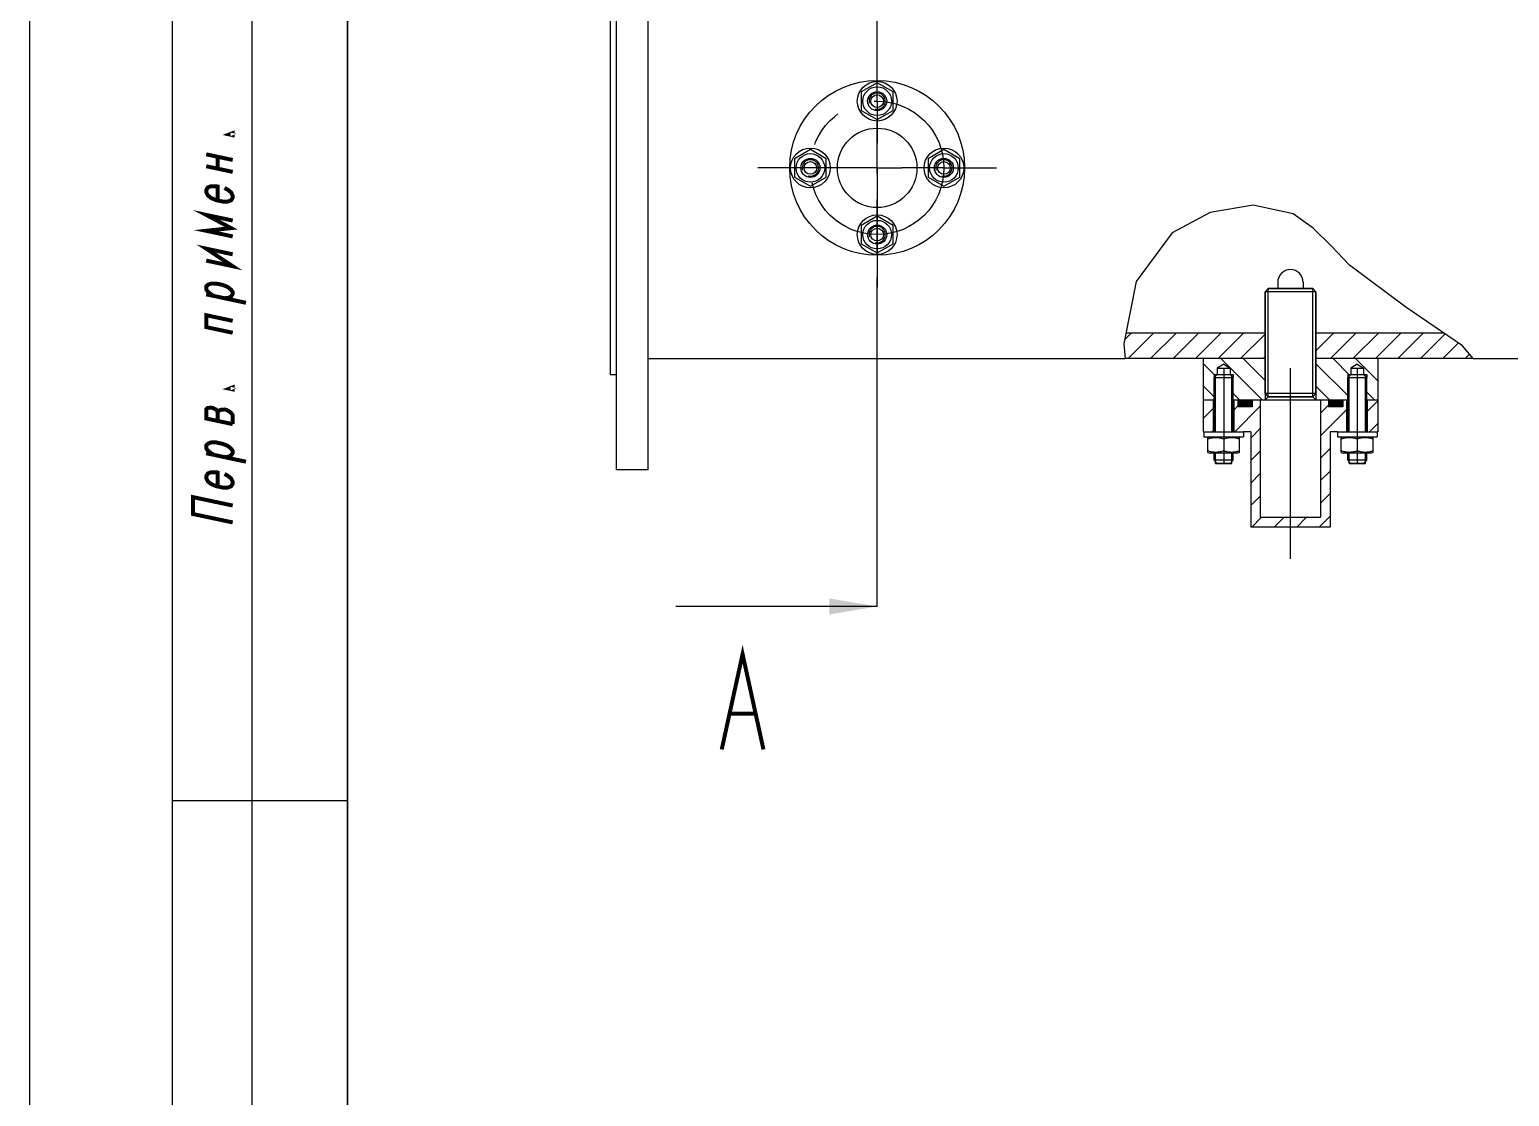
# Model space of a CAD drawing. Header units: millimetres. Extents: x 0 to 594, y 0 to 420.
# Drawn here: x 0 to 93.1, y 213.4 to 280.5 of the extents above; entities that cross this region are included whole.
import ezdxf

# ---------------------------------------------------------------- set-up
doc = ezdxf.new("R2010")
doc.units = ezdxf.units.MM
doc.header["$LTSCALE"] = 32.67
doc.linetypes.add('CENTER', pattern=[0.6, 0.375, -0.075, 0.075, -0.075])
doc.linetypes.add('PHANTOM', pattern=[0.8, 0.45, -0.05, 0.1, -0.05, 0.1, -0.05])
doc.layers.get('0').update_dxf_attribs({"linetype": 'CONTINUOUS'})
for name, color, linetype in [('ALL_AXIS', 7, 'CONTINUOUS'), ('ALL_CHAMFER', 7, 'CONTINUOUS'), ('ALL_ROUND', 7, 'CONTINUOUS'), ('DEFAULT_3', 7, 'PHANTOM')]:
    doc.layers.add(name, color=color, linetype=linetype)
doc.styles.get("Standard").update_dxf_attribs({"font": 'txt', "width": 0.7})
doc.dimstyles.get("Standard").update_dxf_attribs({"dimtxt": 3.5, "dimasz": 3, "dimexe": 0.18, "dimexo": 0.0625, "dimgap": 0.09, "dimtad": 1, "dimdec": 5, "dimdsep": 46, "dimtxsty": 'STANDARD', "dimblk": '_FILLED', "dimblk1": '_FILLED', "dimblk2": '_FILLED', "dimcen": 0.09, "dimadec": 0, "dimazin": 0, "dimtol": 1, "dimtp": 1e-05, "dimtm": 1e-05, "dimtfac": 1, "dimtdec": 5, "dimtofl": 0, "dimtmove": 0, "dimatfit": 3, "dimldrblk": '_FILLED', "dimfxl": 1, "dimtolj": 1, "dimarcsym": 0})

# ---------------------------------------------------------------- blocks, each defined once
blk = doc.blocks.new('_FILLED')
at = {"color": 0, "linetype": 'ByBlock'}
blk.add_solid([(0, 0), (-1, 0.167), (-1, -0.167)], dxfattribs=at)

msp = doc.modelspace()

# ---------------------------------------------------------------- linework, layer by layer
at = {"color": 7, "linetype": 'Continuous'}
for p, q in [((0, 420), (0, 0)), ((20, 415), (20, 5)), ((36.92, 252.8122), (36.92, 314.8122)), ((38.92, 252.8122), (38.92, 314.8122)), ((36.52, 308.8122), (36.52, 258.8122)), ((9, 172), (9, 292)), ((14, 172), (14, 292)), ((20, 172), (20, 292)), ((53.32, 277.1669), (52.32, 276.5896)), ((52.32, 276.5896), (52.32, 275.4349)), ((54.32, 276.5896), (53.32, 277.1669)), ((54.32, 275.4349), (54.32, 276.5896)), ((52.32, 275.4349), (53.32, 274.8575)), ((53.32, 274.8575), (54.32, 275.4349)), ((49.12, 272.9669), (48.12, 272.3896)), ((50.12, 272.3896), (49.12, 272.9669)), ((57.52, 272.9669), (56.52, 272.3896)), ((58.52, 272.3896), (57.52, 272.9669)), ((48.12, 272.3896), (48.12, 271.2349)), ((50.12, 271.2349), (50.12, 272.3896)), ((56.52, 272.3896), (56.52, 271.2349)), ((58.52, 271.2349), (58.52, 272.3896)), ((48.12, 271.2349), (49.12, 270.6575)), ((49.12, 270.6575), (50.12, 271.2349)), ((56.52, 271.2349), (57.52, 270.6575)), ((57.52, 270.6575), (58.52, 271.2349)), ((76.9836, 269.4624), (74.2723, 269.0081)), ((79.4876, 268.9129), (76.9836, 269.4624)), ((53.32, 268.7669), (52.32, 268.1896)), ((52.32, 268.1896), (52.32, 267.0349)), ((54.32, 268.1896), (53.32, 268.7669)), ((54.32, 267.0349), (54.32, 268.1896)), ((74.2723, 269.0081), (71.8687, 267.7277)), ((80.758, 268.0274), (79.4876, 268.9129)), ((71.8687, 267.7277), (69.6235, 264.6672)), ((81.8947, 266.8876), (80.758, 268.0274)), ((52.32, 267.0349), (53.32, 266.4575)), ((53.32, 266.4575), (54.32, 267.0349)), ((83.0431, 265.696), (81.8947, 266.8876)), ((86.5765, 263.0532), (83.0431, 265.696)), ((69.6235, 264.6672), (68.8423, 260.7481)), ((77.92, 264.2122), (80.72, 264.2122)), ((90.1447, 260.6218), (86.5765, 263.0532)), ((68.8423, 260.7481), (68.9131, 259.8122)), ((77.72, 261.4122), (68.9747, 261.4122)), ((77.72, 261.4122), (77.72, 257.6122)), ((80.92, 261.4122), (80.92, 257.6122)), ((88.9846, 261.4122), (80.92, 261.4122)), ((77.72, 259.8122), (68.9131, 259.8122)), ((73.82, 259.8122), (73.82, 255.2122)), ((90.8207, 259.8122), (80.92, 259.8122)), ((84.82, 259.8122), (84.82, 255.2122)), ((90.8207, 259.8122), (90.1447, 260.6218)), ((36.52, 258.8122), (36.92, 258.8122)), ((74.72, 258.8122), (74.52, 258.6122)), ((74.52, 258.8122), (75.72, 258.8122)), ((75.12, 259.4526), (74.72, 259.2122)), ((74.72, 259.2122), (74.72, 258.8122)), ((74.72, 259.2122), (75.52, 259.2122)), ((75.12, 259.4526), (75.52, 259.2122)), ((75.52, 259.2122), (75.52, 258.8122)), ((75.52, 258.8122), (75.72, 258.6122)), ((83.12, 258.8122), (82.92, 258.6122)), ((82.92, 258.8122), (84.12, 258.8122)), ((83.52, 259.4526), (83.12, 259.2122)), ((83.12, 259.2122), (83.12, 258.8122)), ((83.12, 259.2122), (83.92, 259.2122)), ((83.52, 259.4526), (83.92, 259.2122)), ((83.92, 259.2122), (83.92, 258.8122)), ((83.92, 258.8122), (84.12, 258.6122)), ((74.52, 257.2122), (74.52, 258.6122)), ((75.72, 257.2122), (75.72, 258.6122)), ((82.92, 257.2122), (82.92, 258.6122)), ((84.12, 257.2122), (84.12, 258.6122)), ((73.82, 257.2122), (74.52, 257.2122)), ((74.47, 255.2122), (74.47, 257.2122)), ((75.72, 257.2122), (82.92, 257.2122)), ((75.77, 255.2122), (75.77, 257.2122)), ((76.02, 257.2122), (76.02, 256.7722)), ((76.92, 257.2122), (76.92, 256.7722)), ((77.42, 257.2122), (77.42, 249.8122)), ((77.72, 257.6122), (77.92, 257.4122)), ((77.92, 257.4122), (77.72, 257.2122)), ((77.92, 257.4122), (80.72, 257.4122)), ((80.92, 257.6122), (80.72, 257.4122)), ((80.72, 257.4122), (80.92, 257.2122)), ((81.22, 257.2122), (81.22, 249.8122)), ((81.72, 257.2122), (81.72, 256.7722)), ((82.62, 257.2122), (82.62, 256.7722)), ((82.87, 255.2122), (82.87, 257.2122)), ((84.12, 257.2122), (84.82, 257.2122)), ((84.17, 255.2122), (84.17, 257.2122)), ((76.92, 256.7722), (76.02, 256.7722)), ((82.62, 256.7722), (81.72, 256.7722)), ((73.87, 255.2122), (73.82, 255.2122)), ((76.82, 255.2122), (76.37, 255.2122)), ((76.82, 255.2122), (76.82, 249.2122)), ((81.82, 255.2122), (81.82, 249.2122)), ((82.27, 255.2122), (81.82, 255.2122)), ((84.82, 255.2122), (84.77, 255.2122)), ((74.22, 254.8922), (74.12, 254.8345)), ((74.12, 253.91), (74.12, 254.8345)), ((75.12, 254.7452), (75.12, 253.9993)), ((76.02, 254.8922), (76.12, 254.8345)), ((76.12, 253.91), (76.12, 254.8345)), ((82.62, 254.8922), (82.52, 254.8345)), ((82.52, 253.91), (82.52, 254.8345)), ((83.52, 254.7452), (83.52, 253.9993)), ((84.42, 254.8922), (84.52, 254.8345)), ((84.52, 253.91), (84.52, 254.8345)), ((74.12, 253.91), (74.22, 253.8522)), ((76.02, 253.8522), (74.22, 253.8522)), ((76.12, 253.91), (76.02, 253.8522)), ((82.52, 253.91), (82.62, 253.8522)), ((84.42, 253.8522), (82.62, 253.8522)), ((84.52, 253.91), (84.42, 253.8522)), ((38.92, 252.8122), (36.92, 252.8122)), ((74.6066, 253.2122), (75.6334, 253.2122)), ((83.0066, 253.2122), (84.0334, 253.2122)), ((81.22, 249.8122), (77.42, 249.8122)), ((81.82, 249.2122), (76.82, 249.2122)), ((9, 232), (20, 232))]:
    msp.add_line(p, q, dxfattribs=at)
at = {"color": 2, "linetype": 'Continuous'}
for p, q in [((77.92, 257.4122), (77.92, 264.2122)), ((80.72, 257.4122), (80.72, 264.2122)), ((68.8952, 261.0133), (69.2941, 261.4122)), ((69.1083, 259.8122), (70.7083, 261.4122)), ((70.5225, 259.8122), (72.1225, 261.4122)), ((71.9367, 259.8122), (73.5367, 261.4122)), ((73.3509, 259.8122), (74.9509, 261.4122)), ((74.7651, 259.8122), (76.3651, 261.4122)), ((76.1794, 259.8122), (77.72, 261.3529)), ((80.92, 260.3102), (82.022, 261.4122)), ((81.8362, 259.8122), (83.4362, 261.4122)), ((83.2504, 259.8122), (84.8504, 261.4122)), ((84.6646, 259.8122), (86.2646, 261.4122)), ((86.0789, 259.8122), (87.6789, 261.4122)), ((87.4931, 259.8122), (89.0491, 261.3683)), ((88.9073, 259.8122), (89.8902, 260.7952)), ((77.5341, 257.2122), (74.9341, 259.8122)), ((77.72, 258.4406), (76.3483, 259.8122)), ((77.5936, 259.8122), (77.72, 259.9386)), ((83.0626, 258.7548), (82.0051, 259.8122)), ((84.82, 258.4116), (83.4194, 259.8122)), ((90.3215, 259.8122), (90.5935, 260.0843)), ((74.6199, 258.7122), (73.82, 259.5121)), ((74.52, 258.8122), (74.52, 258.6122)), ((74.6066, 255.2122), (74.6066, 258.8122)), ((75.6334, 255.2122), (75.6334, 258.8122)), ((75.72, 258.8122), (75.72, 258.6122)), ((82.92, 257.4832), (80.92, 259.4832)), ((82.92, 258.8122), (82.92, 258.6122)), ((83.0066, 255.2122), (83.0066, 258.8122)), ((84.0334, 255.2122), (84.0334, 258.8122)), ((84.12, 258.8122), (84.12, 258.6122)), ((74.52, 257.3979), (73.82, 258.0979)), ((81.7767, 257.2122), (80.92, 258.069)), ((76.1199, 257.2122), (75.72, 257.6121)), ((76.02, 257.208), (76.0242, 257.2122)), ((76.02, 257.1938), (76.0384, 257.2122)), ((76.02, 257.1797), (76.0525, 257.2122)), ((76.02, 257.1656), (76.0667, 257.2122)), ((76.02, 257.1514), (76.0808, 257.2122)), ((76.02, 257.1373), (76.0949, 257.2122)), ((76.02, 257.1231), (76.1091, 257.2122)), ((76.02, 257.109), (76.1232, 257.2122)), ((76.02, 257.0948), (76.1374, 257.2122)), ((76.02, 257.0807), (76.1515, 257.2122)), ((76.02, 257.0666), (76.1657, 257.2122)), ((76.02, 257.0524), (76.1798, 257.2122)), ((76.02, 257.0383), (76.1939, 257.2122)), ((76.02, 257.0241), (76.2081, 257.2122)), ((76.02, 257.01), (76.2222, 257.2122)), ((76.02, 256.9959), (76.2364, 257.2122)), ((76.02, 256.9817), (76.2505, 257.2122)), ((76.02, 256.9676), (76.2646, 257.2122)), ((76.02, 256.9534), (76.2788, 257.2122)), ((76.02, 256.9393), (76.2929, 257.2122)), ((76.02, 256.9251), (76.3071, 257.2122)), ((76.02, 256.911), (76.3212, 257.2122)), ((76.02, 256.8969), (76.3354, 257.2122)), ((76.02, 256.8827), (76.3495, 257.2122)), ((76.02, 256.8686), (76.3636, 257.2122)), ((76.02, 256.8544), (76.3778, 257.2122)), ((76.02, 256.8403), (76.3919, 257.2122)), ((76.02, 256.8261), (76.4061, 257.2122)), ((76.02, 256.812), (76.4202, 257.2122)), ((76.02, 256.7979), (76.4344, 257.2122)), ((76.02, 256.7837), (76.4485, 257.2122)), ((76.4485, 256.7722), (76.02, 257.2008)), ((76.4344, 256.7722), (76.02, 257.1866)), ((76.4202, 256.7722), (76.02, 257.1725)), ((76.4061, 256.7722), (76.02, 257.1583)), ((76.3919, 256.7722), (76.02, 257.1442)), ((76.3778, 256.7722), (76.02, 257.1301)), ((76.3636, 256.7722), (76.02, 257.1159)), ((76.3495, 256.7722), (76.02, 257.1018)), ((76.3354, 256.7722), (76.02, 257.0876)), ((76.3212, 256.7722), (76.02, 257.0735)), ((76.3071, 256.7722), (76.02, 257.0593)), ((76.2929, 256.7722), (76.02, 257.0452)), ((76.2788, 256.7722), (76.02, 257.0311)), ((76.2646, 256.7722), (76.02, 257.0169)), ((76.2505, 256.7722), (76.02, 257.0028)), ((76.2364, 256.7722), (76.02, 256.9886)), ((76.2222, 256.7722), (76.02, 256.9745)), ((76.2081, 256.7722), (76.02, 256.9603)), ((76.1939, 256.7722), (76.02, 256.9462)), ((76.4626, 256.7722), (76.0226, 257.2122)), ((76.0226, 256.7722), (76.4626, 257.2122)), ((76.4768, 256.7722), (76.0368, 257.2122)), ((76.0368, 256.7722), (76.4768, 257.2122)), ((76.4909, 256.7722), (76.0509, 257.2122)), ((76.0509, 256.7722), (76.4909, 257.2122)), ((76.5051, 256.7722), (76.0651, 257.2122)), ((76.0651, 256.7722), (76.5051, 257.2122)), ((76.5192, 256.7722), (76.0792, 257.2122)), ((76.0792, 256.7722), (76.5192, 257.2122)), ((76.5333, 256.7722), (76.0933, 257.2122)), ((76.0933, 256.7722), (76.5333, 257.2122)), ((76.5475, 256.7722), (76.1075, 257.2122)), ((76.1075, 256.7722), (76.5475, 257.2122)), ((76.5616, 256.7722), (76.1216, 257.2122)), ((76.1216, 256.7722), (76.5616, 257.2122)), ((76.5758, 256.7722), (76.1358, 257.2122)), ((76.1358, 256.7722), (76.5758, 257.2122)), ((76.5899, 256.7722), (76.1499, 257.2122)), ((76.1499, 256.7722), (76.5899, 257.2122)), ((76.6041, 256.7722), (76.1641, 257.2122)), ((76.1641, 256.7722), (76.6041, 257.2122)), ((76.6182, 256.7722), (76.1782, 257.2122)), ((76.1782, 256.7722), (76.6182, 257.2122)), ((76.6323, 256.7722), (76.1923, 257.2122)), ((76.1923, 256.7722), (76.6323, 257.2122)), ((76.6465, 256.7722), (76.2065, 257.2122)), ((76.2065, 256.7722), (76.6465, 257.2122)), ((76.6606, 256.7722), (76.2206, 257.2122)), ((76.2206, 256.7722), (76.6606, 257.2122)), ((76.6748, 256.7722), (76.2348, 257.2122)), ((76.2348, 256.7722), (76.6748, 257.2122)), ((76.6889, 256.7722), (76.2489, 257.2122)), ((76.2489, 256.7722), (76.6889, 257.2122)), ((76.7031, 256.7722), (76.2631, 257.2122)), ((76.2631, 256.7722), (76.7031, 257.2122)), ((76.7172, 256.7722), (76.2772, 257.2122)), ((76.2772, 256.7722), (76.7172, 257.2122)), ((76.7313, 256.7722), (76.2913, 257.2122)), ((76.2913, 256.7722), (76.7313, 257.2122)), ((76.7455, 256.7722), (76.3055, 257.2122)), ((76.3055, 256.7722), (76.7455, 257.2122)), ((76.7596, 256.7722), (76.3196, 257.2122)), ((76.3196, 256.7722), (76.7596, 257.2122)), ((76.7738, 256.7722), (76.3338, 257.2122)), ((76.3338, 256.7722), (76.7738, 257.2122)), ((76.7879, 256.7722), (76.3479, 257.2122)), ((76.3479, 256.7722), (76.7879, 257.2122)), ((76.802, 256.7722), (76.362, 257.2122)), ((76.362, 256.7722), (76.802, 257.2122)), ((76.8162, 256.7722), (76.3762, 257.2122)), ((76.3762, 256.7722), (76.8162, 257.2122)), ((76.8303, 256.7722), (76.3903, 257.2122)), ((76.3903, 256.7722), (76.8303, 257.2122)), ((76.8445, 256.7722), (76.4045, 257.2122)), ((76.4045, 256.7722), (76.8445, 257.2122)), ((76.8586, 256.7722), (76.4186, 257.2122)), ((76.4186, 256.7722), (76.8586, 257.2122)), ((76.8728, 256.7722), (76.4328, 257.2122)), ((76.4328, 256.7722), (76.8728, 257.2122)), ((76.8869, 256.7722), (76.4469, 257.2122)), ((76.4469, 256.7722), (76.8869, 257.2122)), ((76.901, 256.7722), (76.461, 257.2122)), ((76.461, 256.7722), (76.901, 257.2122)), ((76.9152, 256.7722), (76.4752, 257.2122)), ((76.4752, 256.7722), (76.9152, 257.2122)), ((76.92, 256.7816), (76.4893, 257.2122)), ((76.4893, 256.7722), (76.92, 257.2029)), ((76.92, 256.7957), (76.5035, 257.2122)), ((76.5035, 256.7722), (76.92, 257.1887)), ((76.92, 256.8099), (76.5176, 257.2122)), ((76.5176, 256.7722), (76.92, 257.1746)), ((76.92, 256.824), (76.5318, 257.2122)), ((76.5318, 256.7722), (76.92, 257.1605)), ((76.92, 256.8382), (76.5459, 257.2122)), ((76.5459, 256.7722), (76.92, 257.1463)), ((76.92, 256.8523), (76.56, 257.2122)), ((76.56, 256.7722), (76.92, 257.1322)), ((76.92, 256.8664), (76.5742, 257.2122)), ((76.5742, 256.7722), (76.92, 257.118)), ((76.92, 256.8806), (76.5883, 257.2122)), ((76.5883, 256.7722), (76.92, 257.1039)), ((76.92, 256.8947), (76.6025, 257.2122)), ((76.6025, 256.7722), (76.92, 257.0898)), ((76.92, 256.9089), (76.6166, 257.2122)), ((76.6166, 256.7722), (76.92, 257.0756)), ((76.92, 256.923), (76.6307, 257.2122)), ((76.6307, 256.7722), (76.92, 257.0615)), ((76.92, 256.9372), (76.6449, 257.2122)), ((76.6449, 256.7722), (76.92, 257.0473)), ((76.92, 256.9513), (76.659, 257.2122)), ((76.659, 256.7722), (76.92, 257.0332)), ((76.92, 256.9654), (76.6732, 257.2122)), ((76.6732, 256.7722), (76.92, 257.019)), ((76.92, 256.9796), (76.6873, 257.2122)), ((76.6873, 256.7722), (76.92, 257.0049)), ((76.92, 256.9937), (76.7015, 257.2122)), ((76.7015, 256.7722), (76.92, 256.9908)), ((76.92, 257.0079), (76.7156, 257.2122)), ((76.7156, 256.7722), (76.92, 256.9766)), ((76.92, 257.022), (76.7297, 257.2122)), ((76.7297, 256.7722), (76.92, 256.9625)), ((76.92, 257.0362), (76.7439, 257.2122)), ((76.7439, 256.7722), (76.92, 256.9483)), ((76.92, 257.0503), (76.758, 257.2122)), ((76.92, 257.0644), (76.7722, 257.2122)), ((76.92, 257.0786), (76.7863, 257.2122)), ((76.92, 257.0927), (76.8005, 257.2122)), ((76.92, 257.1069), (76.8146, 257.2122)), ((76.92, 257.121), (76.8287, 257.2122)), ((76.92, 257.1351), (76.8429, 257.2122)), ((76.92, 257.1493), (76.857, 257.2122)), ((76.92, 257.1634), (76.8712, 257.2122)), ((76.92, 257.1776), (76.8853, 257.2122)), ((76.92, 257.1917), (76.8994, 257.2122)), ((76.92, 257.2059), (76.9136, 257.2122)), ((77.72, 257.6122), (77.72, 257.2122)), ((80.92, 257.6122), (80.92, 257.2122)), ((81.72, 257.2087), (81.7235, 257.2122)), ((81.72, 257.1946), (81.7377, 257.2122)), ((81.72, 257.1804), (81.7518, 257.2122)), ((81.72, 257.1663), (81.7659, 257.2122)), ((81.72, 257.1521), (81.7801, 257.2122)), ((81.72, 257.138), (81.7942, 257.2122)), ((81.72, 257.1239), (81.8084, 257.2122)), ((81.72, 257.1097), (81.8225, 257.2122)), ((81.72, 257.0956), (81.8366, 257.2122)), ((81.72, 257.0814), (81.8508, 257.2122)), ((81.72, 257.0673), (81.8649, 257.2122)), ((81.72, 257.0531), (81.8791, 257.2122)), ((81.72, 257.039), (81.8932, 257.2122)), ((81.72, 257.0249), (81.9074, 257.2122)), ((81.72, 257.0107), (81.9215, 257.2122)), ((81.72, 256.9966), (81.9356, 257.2122)), ((81.72, 256.9824), (81.9498, 257.2122)), ((81.72, 256.9683), (81.9639, 257.2122)), ((81.72, 256.9541), (81.9781, 257.2122)), ((81.72, 256.94), (81.9922, 257.2122)), ((81.72, 256.9259), (82.0064, 257.2122)), ((81.72, 256.9117), (82.0205, 257.2122)), ((81.72, 256.8976), (82.0346, 257.2122)), ((81.72, 256.8834), (82.0488, 257.2122)), ((81.72, 256.8693), (82.0629, 257.2122)), ((81.72, 256.8552), (82.0771, 257.2122)), ((81.72, 256.841), (82.0912, 257.2122)), ((81.72, 256.8269), (82.1053, 257.2122)), ((81.72, 256.8127), (82.1195, 257.2122)), ((81.72, 256.7986), (82.1336, 257.2122)), ((81.72, 256.7844), (82.1478, 257.2122)), ((82.1478, 256.7722), (81.72, 257.2)), ((82.1336, 256.7722), (81.72, 257.1859)), ((82.1195, 256.7722), (81.72, 257.1718)), ((82.1053, 256.7722), (81.72, 257.1576)), ((82.0912, 256.7722), (81.72, 257.1435)), ((82.0771, 256.7722), (81.72, 257.1293)), ((82.0629, 256.7722), (81.72, 257.1152)), ((82.0488, 256.7722), (81.72, 257.101)), ((82.0346, 256.7722), (81.72, 257.0869)), ((82.0205, 256.7722), (81.72, 257.0728)), ((82.0064, 256.7722), (81.72, 257.0586)), ((81.9922, 256.7722), (81.72, 257.0445)), ((81.9781, 256.7722), (81.72, 257.0303)), ((81.9639, 256.7722), (81.72, 257.0162)), ((81.9498, 256.7722), (81.72, 257.0021)), ((81.9356, 256.7722), (81.72, 256.9879)), ((81.9215, 256.7722), (81.72, 256.9738)), ((81.9074, 256.7722), (81.72, 256.9596)), ((81.8932, 256.7722), (81.72, 256.9455)), ((82.1619, 256.7722), (81.7219, 257.2122)), ((81.7219, 256.7722), (82.1619, 257.2122)), ((82.1761, 256.7722), (81.7361, 257.2122)), ((81.7361, 256.7722), (82.1761, 257.2122)), ((82.1902, 256.7722), (81.7502, 257.2122)), ((81.7502, 256.7722), (82.1902, 257.2122)), ((82.2043, 256.7722), (81.7643, 257.2122)), ((81.7643, 256.7722), (82.2043, 257.2122)), ((82.2185, 256.7722), (81.7785, 257.2122)), ((81.7785, 256.7722), (82.2185, 257.2122)), ((82.2326, 256.7722), (81.7926, 257.2122)), ((81.7926, 256.7722), (82.2326, 257.2122)), ((82.2468, 256.7722), (81.8068, 257.2122)), ((81.8068, 256.7722), (82.2468, 257.2122)), ((82.2609, 256.7722), (81.8209, 257.2122)), ((81.8209, 256.7722), (82.2609, 257.2122)), ((82.2751, 256.7722), (81.8351, 257.2122)), ((81.8351, 256.7722), (82.2751, 257.2122)), ((82.2892, 256.7722), (81.8492, 257.2122)), ((81.8492, 256.7722), (82.2892, 257.2122)), ((82.3033, 256.7722), (81.8633, 257.2122)), ((81.8633, 256.7722), (82.3033, 257.2122)), ((82.3175, 256.7722), (81.8775, 257.2122)), ((81.8775, 256.7722), (82.3175, 257.2122)), ((82.3316, 256.7722), (81.8916, 257.2122)), ((81.8916, 256.7722), (82.3316, 257.2122)), ((82.3458, 256.7722), (81.9058, 257.2122)), ((81.9058, 256.7722), (82.3458, 257.2122)), ((82.3599, 256.7722), (81.9199, 257.2122)), ((81.9199, 256.7722), (82.3599, 257.2122)), ((82.374, 256.7722), (81.934, 257.2122)), ((81.934, 256.7722), (82.374, 257.2122)), ((82.3882, 256.7722), (81.9482, 257.2122)), ((81.9482, 256.7722), (82.3882, 257.2122)), ((82.4023, 256.7722), (81.9623, 257.2122)), ((81.9623, 256.7722), (82.4023, 257.2122)), ((82.4165, 256.7722), (81.9765, 257.2122)), ((81.9765, 256.7722), (82.4165, 257.2122)), ((82.4306, 256.7722), (81.9906, 257.2122)), ((81.9906, 256.7722), (82.4306, 257.2122)), ((82.4448, 256.7722), (82.0048, 257.2122)), ((82.0048, 256.7722), (82.4448, 257.2122)), ((82.4589, 256.7722), (82.0189, 257.2122)), ((82.0189, 256.7722), (82.4589, 257.2122)), ((82.473, 256.7722), (82.033, 257.2122)), ((82.033, 256.7722), (82.473, 257.2122)), ((82.4872, 256.7722), (82.0472, 257.2122)), ((82.0472, 256.7722), (82.4872, 257.2122)), ((82.5013, 256.7722), (82.0613, 257.2122)), ((82.0613, 256.7722), (82.5013, 257.2122)), ((82.5155, 256.7722), (82.0755, 257.2122)), ((82.0755, 256.7722), (82.5155, 257.2122)), ((82.5296, 256.7722), (82.0896, 257.2122)), ((82.0896, 256.7722), (82.5296, 257.2122)), ((82.5438, 256.7722), (82.1038, 257.2122)), ((82.1038, 256.7722), (82.5438, 257.2122)), ((82.5579, 256.7722), (82.1179, 257.2122)), ((82.1179, 256.7722), (82.5579, 257.2122)), ((82.572, 256.7722), (82.132, 257.2122)), ((82.132, 256.7722), (82.572, 257.2122)), ((82.5862, 256.7722), (82.1462, 257.2122)), ((82.1462, 256.7722), (82.5862, 257.2122)), ((82.6003, 256.7722), (82.1603, 257.2122)), ((82.1603, 256.7722), (82.6003, 257.2122)), ((82.6145, 256.7722), (82.1745, 257.2122)), ((82.1745, 256.7722), (82.6145, 257.2122)), ((82.62, 256.7809), (82.1886, 257.2122)), ((82.1886, 256.7722), (82.62, 257.2036)), ((82.62, 256.795), (82.2028, 257.2122)), ((82.2028, 256.7722), (82.62, 257.1895)), ((82.62, 256.8092), (82.2169, 257.2122)), ((82.2169, 256.7722), (82.62, 257.1753)), ((82.62, 256.8233), (82.231, 257.2122)), ((82.231, 256.7722), (82.62, 257.1612)), ((82.62, 256.8374), (82.2452, 257.2122)), ((82.2452, 256.7722), (82.62, 257.147)), ((82.62, 256.8516), (82.2593, 257.2122)), ((82.2593, 256.7722), (82.62, 257.1329)), ((82.62, 256.8657), (82.2735, 257.2122)), ((82.2735, 256.7722), (82.62, 257.1188)), ((82.62, 256.8799), (82.2876, 257.2122)), ((82.2876, 256.7722), (82.62, 257.1046)), ((82.62, 256.894), (82.3017, 257.2122)), ((82.3017, 256.7722), (82.62, 257.0905)), ((82.62, 256.9082), (82.3159, 257.2122)), ((82.3159, 256.7722), (82.62, 257.0763)), ((82.62, 256.9223), (82.33, 257.2122)), ((82.33, 256.7722), (82.62, 257.0622)), ((82.62, 256.9364), (82.3442, 257.2122)), ((82.3442, 256.7722), (82.62, 257.048)), ((82.62, 256.9506), (82.3583, 257.2122)), ((82.3583, 256.7722), (82.62, 257.0339)), ((82.62, 256.9647), (82.3725, 257.2122)), ((82.3725, 256.7722), (82.62, 257.0198)), ((82.62, 256.9789), (82.3866, 257.2122)), ((82.3866, 256.7722), (82.62, 257.0056)), ((82.62, 256.993), (82.4007, 257.2122)), ((82.4007, 256.7722), (82.62, 256.9915)), ((82.62, 257.0072), (82.4149, 257.2122)), ((82.4149, 256.7722), (82.62, 256.9773)), ((82.62, 257.0213), (82.429, 257.2122)), ((82.429, 256.7722), (82.62, 256.9632)), ((82.62, 257.0354), (82.4432, 257.2122)), ((82.4432, 256.7722), (82.62, 256.9491)), ((82.62, 257.0496), (82.4573, 257.2122)), ((82.62, 257.0637), (82.4715, 257.2122)), ((82.62, 257.0779), (82.4856, 257.2122)), ((82.62, 257.092), (82.4997, 257.2122)), ((82.62, 257.1061), (82.5139, 257.2122)), ((82.62, 257.1203), (82.528, 257.2122)), ((82.62, 257.1344), (82.5422, 257.2122)), ((82.62, 257.1486), (82.5563, 257.2122)), ((82.62, 257.1627), (82.5704, 257.2122)), ((82.62, 257.1769), (82.5846, 257.2122)), ((82.62, 257.191), (82.5987, 257.2122)), ((82.62, 257.2051), (82.6129, 257.2122)), ((84.6051, 257.2122), (84.12, 257.6974)), ((84.17, 256.496), (84.82, 257.146)), ((73.82, 256.0455), (74.47, 256.6955)), ((75.77, 256.5813), (76.02, 256.8313)), ((75.8152, 255.2122), (77.42, 256.8171)), ((76.1798, 256.7722), (76.02, 256.9321)), ((76.1657, 256.7722), (76.02, 256.9179)), ((76.1515, 256.7722), (76.02, 256.9038)), ((76.1374, 256.7722), (76.02, 256.8896)), ((76.1232, 256.7722), (76.02, 256.8755)), ((76.1091, 256.7722), (76.02, 256.8614)), ((76.0949, 256.7722), (76.02, 256.8472)), ((76.0808, 256.7722), (76.02, 256.8331)), ((76.0667, 256.7722), (76.02, 256.8189)), ((76.0525, 256.7722), (76.02, 256.8048)), ((76.0384, 256.7722), (76.02, 256.7906)), ((76.0242, 256.7722), (76.02, 256.7765)), ((76.758, 256.7722), (76.92, 256.9342)), ((76.7722, 256.7722), (76.92, 256.92)), ((76.7863, 256.7722), (76.92, 256.9059)), ((76.8005, 256.7722), (76.92, 256.8918)), ((76.8146, 256.7722), (76.92, 256.8776)), ((76.8287, 256.7722), (76.92, 256.8635)), ((76.8429, 256.7722), (76.92, 256.8493)), ((76.857, 256.7722), (76.92, 256.8352)), ((76.8712, 256.7722), (76.92, 256.8211)), ((76.8853, 256.7722), (76.92, 256.8069)), ((76.8994, 256.7722), (76.92, 256.7928)), ((76.9136, 256.7722), (76.92, 256.7786)), ((81.22, 256.3744), (81.72, 256.8744)), ((81.22, 254.9602), (82.87, 256.6102)), ((81.8791, 256.7722), (81.72, 256.9313)), ((81.8649, 256.7722), (81.72, 256.9172)), ((81.8508, 256.7722), (81.72, 256.9031)), ((81.8366, 256.7722), (81.72, 256.8889)), ((81.8225, 256.7722), (81.72, 256.8748)), ((81.8084, 256.7722), (81.72, 256.8606)), ((81.7942, 256.7722), (81.72, 256.8465)), ((81.7801, 256.7722), (81.72, 256.8323)), ((81.7659, 256.7722), (81.72, 256.8182)), ((81.7518, 256.7722), (81.72, 256.8041)), ((81.7377, 256.7722), (81.72, 256.7899)), ((81.7235, 256.7722), (81.72, 256.7758)), ((82.4573, 256.7722), (82.62, 256.9349)), ((82.4715, 256.7722), (82.62, 256.9208)), ((82.4856, 256.7722), (82.62, 256.9066)), ((82.4997, 256.7722), (82.62, 256.8925)), ((82.5139, 256.7722), (82.62, 256.8783)), ((82.528, 256.7722), (82.62, 256.8642)), ((82.5422, 256.7722), (82.62, 256.8501)), ((82.5563, 256.7722), (82.62, 256.8359)), ((82.5704, 256.7722), (82.62, 256.8218)), ((82.5846, 256.7722), (82.62, 256.8076)), ((82.5987, 256.7722), (82.62, 256.7935)), ((82.6129, 256.7722), (82.62, 256.7793)), ((74.4009, 255.2122), (74.47, 255.2813)), ((76.82, 254.8028), (77.42, 255.4028)), ((84.3004, 255.2122), (84.82, 255.7318)), ((74.6066, 253.2122), (74.6066, 253.8522)), ((75.6334, 253.2122), (75.6334, 253.8522)), ((76.82, 253.3886), (77.42, 253.9886)), ((81.22, 253.546), (81.82, 254.146)), ((83.0066, 253.2122), (83.0066, 253.8522)), ((84.0334, 253.2122), (84.0334, 253.8522)), ((76.82, 251.9744), (77.42, 252.5744)), ((81.22, 252.1318), (81.82, 252.7318)), ((76.82, 250.5602), (77.42, 251.1602)), ((81.22, 250.7176), (81.82, 251.3176)), ((76.8862, 249.2122), (77.4862, 249.8122)), ((78.3004, 249.2122), (78.9004, 249.8122)), ((79.7147, 249.2122), (80.3147, 249.8122)), ((81.1289, 249.2122), (81.82, 249.9034))]:
    msp.add_line(p, q, dxfattribs=at)
at = {"color": 5, "linetype": 'Continuous'}
msp.add_line((46.6544, 244.2122), (40.6544, 244.2122), dxfattribs=at)
at = {"color": 2, "linetype": 'Continuous', "const_width": 0.25}
for points in [[(12.7779, 274), (12.7779, 273.875), (12.5696, 273.9193), (12.7779, 274)], [(11.1113, 272.6667), (12.7779, 272.3125)], [(11.1113, 271.9168), (12.7779, 271.5625)], [(11.8404, 271.7618), (11.8404, 272.5118)], [(12.2571, 270.5482), (12.4654, 270.4414), (12.6738, 270.2721), (12.7779, 270.0625), (12.7779, 269.9375), (12.6738, 269.7722), (12.4654, 269.6914), (12.1529, 269.6953), (11.7363, 269.7839), (11.4238, 269.9128), (11.2154, 270.0821), (11.1113, 270.2918), (11.1113, 270.4168), (11.2154, 270.5821), (11.4238, 270.6628), (11.7363, 270.6589), (11.8404, 270.6368), (11.8404, 269.7618)], [(12.7779, 267.5), (11.1113, 267.8543), (12.6738, 268.0221), (11.1113, 268.8543), (12.7779, 268.5)], [(11.1113, 265.9792), (12.7779, 265.625), (11.1113, 266.7292), (12.7779, 266.375)], [(11.6321, 263.7435), (11.4238, 263.8503), (11.2154, 264.0196), (11.1113, 264.1668), (11.1113, 264.3543), (11.2154, 264.4571), (11.4238, 264.5378), (11.7363, 264.5339), (12.1529, 264.4453), (12.4654, 264.3164), (12.6738, 264.1471), (12.7779, 264), (12.7779, 263.875), (12.6738, 263.7097), (12.4654, 263.6289), (12.2571, 263.6107)], [(11.1113, 263.8543), (13.6113, 263.3229)], [(12.7779, 261.4375), (11.1113, 261.7918), (11.1113, 262.5418), (12.7779, 262.1875)], [(12.7779, 258), (12.7779, 257.875), (12.5696, 257.9193), (12.7779, 258)], [(12.7779, 255.6875), (11.1113, 256.0418), (11.1113, 256.6043), (11.2154, 256.7071), (11.4238, 256.7253), (11.5279, 256.7032), (11.7363, 256.5964), (11.8404, 256.4493), (11.8404, 255.8868)], [(12.7779, 255.6875), (12.7779, 256.25), (12.6738, 256.3972), (12.5696, 256.4818), (12.3613, 256.5886), (12.2571, 256.6107), (12.0488, 256.5925), (11.9446, 256.5521), (11.8404, 256.4493)], [(11.6321, 253.7435), (11.4238, 253.8503), (11.2154, 254.0196), (11.1113, 254.1668), (11.1113, 254.3543), (11.2154, 254.4571), (11.4238, 254.5378), (11.7363, 254.5339), (12.1529, 254.4454), (12.4654, 254.3164), (12.6738, 254.1471), (12.7779, 254), (12.7779, 253.875), (12.6738, 253.7096), (12.4654, 253.6289), (12.2571, 253.6107)], [(11.1113, 253.8543), (13.6113, 253.3229)], [(12.2571, 252.5482), (12.4654, 252.4414), (12.6738, 252.2721), (12.7779, 252.0625), (12.7779, 251.9375), (12.6738, 251.7721), (12.4654, 251.6914), (12.1529, 251.6953), (11.7363, 251.7839), (11.4238, 251.9128), (11.2154, 252.0821), (11.1113, 252.2918), (11.1113, 252.4168), (11.2154, 252.5821), (11.4238, 252.6628), (11.7363, 252.6589), (11.8404, 252.6368), (11.8404, 251.7618)], [(12.7779, 249.5), (10.2779, 250.0314), (10.2779, 251.0939), (12.7779, 250.5625)]]:
    msp.add_lwpolyline(points, dxfattribs=at)
at = {"color": 7, "linetype": 'Continuous'}
for points in [[(75.12, 254.7452), (75.0543, 254.766), (74.9899, 254.784), (74.9272, 254.7993), (74.8653, 254.8118), (74.8037, 254.8217), (74.7424, 254.8288), (74.6811, 254.8331), (74.6199, 254.8345), (74.5586, 254.833), (74.4973, 254.8287), (74.436, 254.8216), (74.3745, 254.8118), (74.3127, 254.7993), (74.2499, 254.784), (74.1856, 254.766), (74.12, 254.7452)], [(76.12, 254.7452), (76.0543, 254.766), (75.9899, 254.784), (75.9272, 254.7993), (75.8653, 254.8118), (75.8037, 254.8217), (75.7424, 254.8288), (75.6811, 254.8331), (75.6199, 254.8345), (75.5586, 254.833), (75.4973, 254.8287), (75.436, 254.8216), (75.3745, 254.8118), (75.3127, 254.7993), (75.2499, 254.784), (75.1856, 254.766), (75.12, 254.7452)], [(83.52, 254.7452), (83.4543, 254.766), (83.3899, 254.784), (83.3272, 254.7993), (83.2653, 254.8118), (83.2037, 254.8217), (83.1424, 254.8288), (83.0811, 254.8331), (83.0199, 254.8345), (82.9586, 254.833), (82.8973, 254.8287), (82.836, 254.8216), (82.7745, 254.8118), (82.7127, 254.7993), (82.6499, 254.784), (82.5856, 254.766), (82.52, 254.7452)], [(84.52, 254.7452), (84.4543, 254.766), (84.3899, 254.784), (84.3272, 254.7993), (84.2653, 254.8118), (84.2037, 254.8217), (84.1424, 254.8288), (84.0811, 254.8331), (84.0199, 254.8345), (83.9586, 254.833), (83.8973, 254.8287), (83.836, 254.8216), (83.7745, 254.8118), (83.7127, 254.7993), (83.6499, 254.784), (83.5856, 254.766), (83.52, 254.7452)], [(75.12, 253.9993), (75.0615, 253.9807), (75.0041, 253.9642), (74.9481, 253.95), (74.8929, 253.938), (74.838, 253.928), (74.7834, 253.9202), (74.7289, 253.9145), (74.6744, 253.9111), (74.6199, 253.91), (74.5654, 253.9111), (74.5109, 253.9145), (74.4564, 253.9202), (74.4018, 253.928), (74.347, 253.938), (74.2918, 253.95), (74.2358, 253.9642), (74.1784, 253.9807), (74.12, 253.9993)], [(76.12, 253.9993), (76.0674, 253.9825), (76.0157, 253.9674), (75.965, 253.9541), (75.9151, 253.9426), (75.8656, 253.9327), (75.8163, 253.9246), (75.7672, 253.9183), (75.7181, 253.9137), (75.6691, 253.9109), (75.62, 253.91), (75.571, 253.9109), (75.5219, 253.9137), (75.4729, 253.9183), (75.4237, 253.9246), (75.3745, 253.9327), (75.325, 253.9426), (75.2751, 253.9541), (75.2245, 253.9673), (75.1727, 253.9824), (75.12, 253.9993)], [(83.52, 253.9993), (83.4615, 253.9807), (83.4041, 253.9642), (83.3481, 253.95), (83.2929, 253.938), (83.238, 253.928), (83.1834, 253.9202), (83.1289, 253.9145), (83.0744, 253.9111), (83.0199, 253.91), (82.9654, 253.9111), (82.9109, 253.9145), (82.8564, 253.9202), (82.8018, 253.928), (82.747, 253.938), (82.6918, 253.95), (82.6358, 253.9642), (82.5784, 253.9807), (82.52, 253.9993)], [(84.52, 253.9993), (84.4674, 253.9825), (84.4157, 253.9674), (84.365, 253.9541), (84.3151, 253.9426), (84.2656, 253.9327), (84.2163, 253.9246), (84.1672, 253.9183), (84.1181, 253.9137), (84.0691, 253.9109), (84.02, 253.91), (83.971, 253.9109), (83.9219, 253.9137), (83.8729, 253.9183), (83.8237, 253.9246), (83.7745, 253.9327), (83.725, 253.9426), (83.6751, 253.9541), (83.6245, 253.9673), (83.5727, 253.9824), (83.52, 253.9993)]]:
    msp.add_lwpolyline(points, dxfattribs=at)
at = {"color": 7, "linetype": 'Continuous', "const_width": 0.25}
for points in [[(43.5419, 235.2122), (44.8544, 241.2122), (46.1669, 235.2122)], [(44.0669, 237.4622), (45.6419, 237.4622)]]:
    msp.add_lwpolyline(points, dxfattribs=at)
at = {"color": 7, "linetype": 'Continuous'}
for centre in [(53.32, 276.0122), (49.12, 271.8122), (57.52, 271.8122), (53.32, 267.6122)]:
    msp.add_circle(centre, 0.9, dxfattribs=at)
at = {"color": 2, "linetype": 'Continuous'}
for centre in [(53.32, 276.0122), (49.12, 271.8122), (57.52, 271.8122), (53.32, 267.6122)]:
    msp.add_arc(centre, 0.5134, 255, 195, dxfattribs=at)
at = {"layer": 'ALL_AXIS', "color": 7, "linetype": 'CENTER'}
for p, q in [((53.32, 278.6622), (53.32, 279.3122)), ((53.32, 276.0122), (53.32, 278.6622)), ((53.32, 276.0122), (53.32, 273.3622)), ((53.32, 271.8122), (53.32, 273.3622)), ((46.47, 271.8122), (45.82, 271.8122)), ((49.12, 271.8122), (46.47, 271.8122)), ((53.32, 271.8122), (49.12, 271.8122)), ((53.32, 271.8122), (53.32, 264.3122)), ((53.32, 271.8122), (54.87, 271.8122)), ((57.52, 271.8122), (54.87, 271.8122)), ((57.52, 271.8122), (60.82, 271.8122)), ((75.12, 259.2122), (75.12, 253.2122)), ((79.32, 247.2122), (79.32, 259.2122)), ((83.52, 259.2122), (83.52, 253.2122))]:
    msp.add_line(p, q, dxfattribs=at)
at = {"layer": 'ALL_AXIS', "color": 7, "linetype": 'Continuous'}
for p, q in [((78.52, 264.6122), (78.52, 264.2122)), ((80.12, 264.6122), (80.12, 264.2122)), ((77.72, 264.0122), (77.72, 257.6122)), ((80.92, 264.0122), (80.92, 257.6122)), ((74.52, 255.2122), (74.52, 258.6122)), ((75.72, 255.2122), (75.72, 258.6122)), ((82.92, 255.2122), (82.92, 258.6122)), ((84.12, 255.2122), (84.12, 258.6122)), ((73.87, 255.2122), (73.87, 254.8922)), ((73.87, 255.2122), (76.37, 255.2122)), ((76.37, 255.2122), (76.37, 254.8922)), ((82.27, 255.2122), (82.27, 254.8922)), ((82.27, 255.2122), (84.77, 255.2122)), ((84.77, 255.2122), (84.77, 254.8922)), ((73.87, 254.8922), (76.37, 254.8922)), ((74.22, 254.8922), (74.12, 254.8345)), ((76.02, 254.8922), (76.12, 254.8345)), ((82.27, 254.8922), (84.77, 254.8922)), ((82.62, 254.8922), (82.52, 254.8345)), ((84.42, 254.8922), (84.52, 254.8345)), ((74.52, 253.4122), (74.52, 253.8522)), ((75.72, 253.4122), (75.72, 253.8522)), ((82.92, 253.4122), (82.92, 253.8522)), ((84.12, 253.4122), (84.12, 253.8522))]:
    msp.add_line(p, q, dxfattribs=at)
for centre, radius in [((53.32, 271.8122), 5.5), ((53.32, 276.0122), 1.25), ((53.32, 271.8122), 2.5), ((49.12, 271.8122), 1.25), ((57.52, 271.8122), 1.25), ((53.32, 267.6122), 1.25)]:
    msp.add_circle(centre, radius, dxfattribs=at)
at = {"layer": 'ALL_AXIS', "color": 7, "linetype": 'CENTER'}
msp.add_circle((53.32, 271.8122), 4.2, dxfattribs=at)
at = {"layer": 'ALL_AXIS', "color": 7, "linetype": 'Continuous'}
msp.add_arc((79.32, 264.6122), 0.8, 0, 180, dxfattribs=at)
at = {"layer": 'ALL_CHAMFER', "color": 7, "linetype": 'Continuous'}
for p, q in [((77.92, 264.2122), (77.72, 264.0122)), ((77.72, 257.6122), (77.72, 264.0122)), ((80.92, 264.0122), (77.72, 264.0122)), ((80.72, 264.2122), (77.92, 264.2122)), ((80.72, 264.2122), (80.92, 264.0122)), ((80.92, 257.6122), (80.92, 264.0122)), ((74.72, 258.8122), (74.52, 258.6122)), ((74.72, 258.8122), (75.52, 258.8122)), ((75.52, 258.8122), (75.72, 258.6122)), ((83.12, 258.8122), (82.92, 258.6122)), ((83.12, 258.8122), (83.92, 258.8122)), ((83.92, 258.8122), (84.12, 258.6122)), ((74.52, 258.6122), (75.72, 258.6122)), ((82.92, 258.6122), (84.12, 258.6122)), ((77.72, 257.6122), (77.92, 257.4122)), ((80.92, 257.6122), (77.72, 257.6122)), ((80.72, 257.4122), (77.92, 257.4122)), ((80.92, 257.6122), (80.72, 257.4122)), ((74.72, 253.2122), (74.52, 253.4122)), ((75.72, 253.4122), (74.52, 253.4122)), ((75.52, 253.2122), (75.72, 253.4122)), ((83.12, 253.2122), (82.92, 253.4122)), ((84.12, 253.4122), (82.92, 253.4122)), ((83.92, 253.2122), (84.12, 253.4122)), ((75.52, 253.2122), (74.72, 253.2122)), ((83.92, 253.2122), (83.12, 253.2122))]:
    msp.add_line(p, q, dxfattribs=at)
for centre, radius in [((53.32, 276.0122), 0.6), ((53.32, 276.0122), 0.4), ((49.12, 271.8122), 0.6), ((49.12, 271.8122), 0.4), ((57.52, 271.8122), 0.6), ((57.52, 271.8122), 0.4), ((53.32, 267.6122), 0.6), ((53.32, 267.6122), 0.4)]:
    msp.add_circle(centre, radius, dxfattribs=at)
at = {"layer": 'ALL_ROUND', "color": 7, "linetype": 'Continuous'}
for p, q in [((38.92, 259.8122), (68.9131, 259.8122)), ((90.8207, 259.8122), (432.12, 259.8122))]:
    msp.add_line(p, q, dxfattribs=at)
at = {"layer": 'DEFAULT_3', "color": 2, "linetype": 'PHANTOM'}
msp.add_line((53.32, 250.2122), (53.32, 313.8122), dxfattribs=at)
at = {"layer": 'DEFAULT_3', "color": 5, "linetype": 'PHANTOM'}
msp.add_line((53.32, 244.2122), (53.32, 250.2122), dxfattribs=at)

# ---------------------------------------------------------------- leaders
at = {"color": 7, "linetype": 'Continuous'}
msp.add_leader([(53.32, 244.2122), (46.6544, 244.2122)], dimstyle='STANDARD', override={"dimtad": 0}, dxfattribs=at)

doc.saveas('drawing.dxf')
